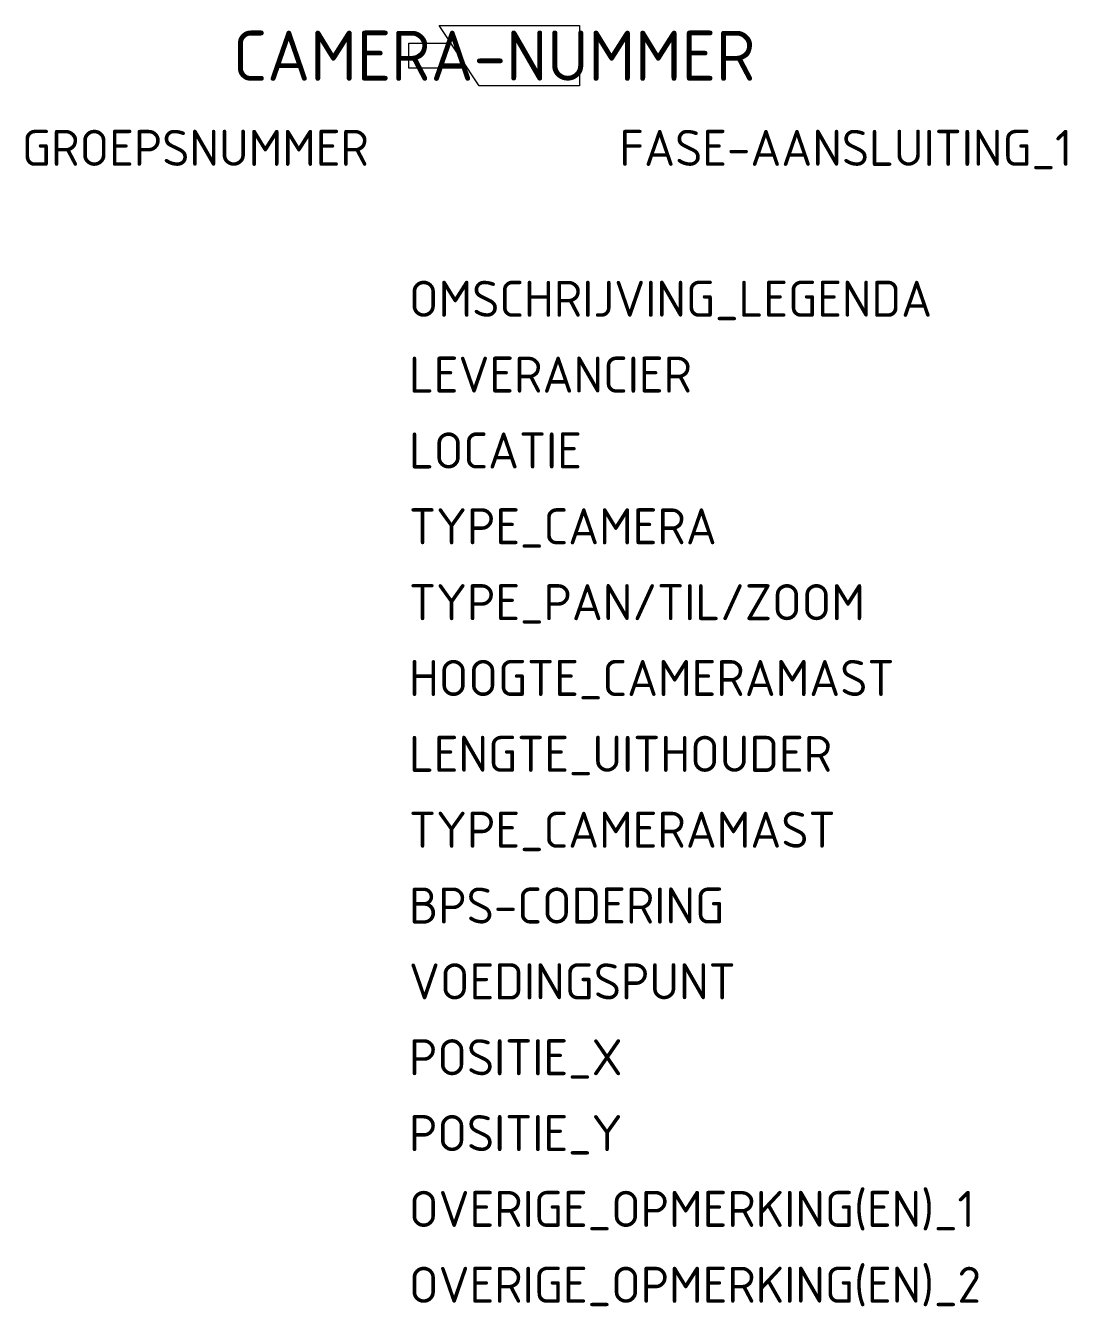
# Model space of a CAD drawing. Extents: x -19.1 to 32.8, y -60.9 to 3.
import ezdxf
from ezdxf.enums import TextEntityAlignment as Align

# ---------------------------------------------------------------- set-up
doc = ezdxf.new("R2010")
doc.units = 0
doc.header["$LTSCALE"] = 0.2
doc.layers.add('N-WE-KL-MONITORING-T18', color=10, linetype='Continuous', lineweight=18)
doc.layers.add('N-WE-KL-MONITORING-T25', color=7, linetype='Continuous', lineweight=25)
doc.styles.add('NLCS-ISO', font='NLCS-ISO.ttf')

msp = doc.modelspace()

# ---------------------------------------------------------------- linework, layer by layer
at = {"flags": 128}
msp.add_lwpolyline([(8.5, 3), (8.5, 0), (3.5, 0), (1.5, 3)], close=True, dxfattribs=at)
msp.add_lwpolyline([(2.917, 0.875), (0, 0.875), (0, 2.125), (2.083, 2.125)], dxfattribs=at)

# ---------------------------------------------------------------- texts
at = {"layer": 'N-WE-KL-MONITORING-T18', "linetype": 'ByBlock', "style": 'NLCS-ISO'}
msp.add_attdef('GROEPSNUMMER', text='', height=1.8, dxfattribs=at).set_placement((-2, -4), align=Align.RIGHT)
msp.add_attdef('FASE-AANSLUITING_1', (10.5, -4), '', height=1.8, dxfattribs=at)
at = {"layer": 'N-WE-KL-MONITORING-T18', "linetype": 'ByBlock', "style": 'NLCS-ISO', "flags": 1}
for tag, p, s in [('OMSCHRIJVING_LEGENDA', (0, -11.53), 'video camera'), ('LEVERANCIER', (0, -15.314), ''), ('LOCATIE', (0, -19.099), ''), ('TYPE_CAMERA', (0, -22.883), 'TIB ULTRA'), ('TYPE_PAN/TIL/ZOOM', (0, -26.668), 'PTZ'), ('HOOGTE_CAMERAMAST', (0, -30.452), '16m'), ('LENGTE_UITHOUDER', (0, -34.237), '1m'), ('TYPE_CAMERAMAST', (0, -38.021), 'CVK 16.0 PT159-VPL406'), ('BPS-CODERING', (0, -41.806), ''), ('VOEDINGSPUNT', (0, -45.59), ''), ('POSITIE_X', (0, -49.375), ''), ('POSITIE_Y', (0, -53.159), ''), ('OVERIGE_OPMERKING(EN)_1', (0, -56.944), ''), ('OVERIGE_OPMERKING(EN)_2', (0, -60.728), '')]:
    msp.add_attdef(tag, p, s, height=1.8, dxfattribs=at)
at = {"layer": 'N-WE-KL-MONITORING-T25', "linetype": 'ByBlock', "style": 'NLCS-ISO'}
msp.add_attdef('CAMERA-NUMMER', text='', height=2.5, dxfattribs=at).set_placement((4.25, 1.5), align=Align.MIDDLE)

doc.saveas('drawing.dxf')
